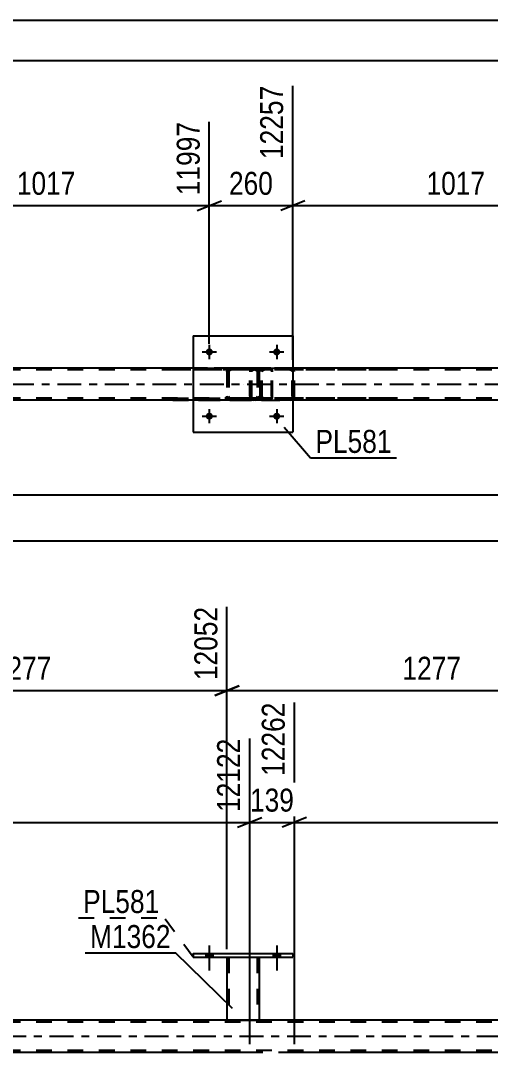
# Model space of a CAD drawing. Header units: millimetres. Extents: x 0 to 841, y 0 to 594.
# Drawn here: x 502.6 to 561.1, y 465.5 to 594 of the extents above; entities that cross this region are included whole.
import ezdxf

# ---------------------------------------------------------------- set-up
doc = ezdxf.new("R2010")
doc.units = ezdxf.units.MM
doc.linetypes.add('DXK_LINE_DOT2', pattern=[3.9198, 1.9599, -1.9599])
doc.linetypes.add('DXK_LINE_DOT3', pattern=[5.9187, 2.979, -0.9799, 0.9799, -0.9799])
doc.styles.add('Arial Narrow', font='ARIALN.TTF', dxfattribs={"height": 0.2})

# ---------------------------------------------------------------- blocks, each defined once
blk = doc.blocks.new('Unknown-405118308-1133')
at = {"color": 5, "linetype": 'Continuous'}
for p, q in [((841, 594), (0, 594)), ((836, 589), (5, 589))]:
    blk.add_line(p, q, dxfattribs=at)
blk = doc.blocks.new('Part-405118308-4155 - 4145')
at = {"color": 7, "linetype": 'DXK_LINE_DOT2'}
for p, q in [((761.25, 550.5), (98.77, 550.5)), ((536.5, 550.74), (524.1, 550.74)), ((761.25, 546.98), (98.77, 546.98)), ((536.5, 546.74), (524.1, 546.74))]:
    blk.add_line(p, q, dxfattribs=at)
at = {"color": 2, "linetype": 'Continuous'}
for p, q in [((524.1, 550.74), (485.42, 550.74)), ((575.18, 550.74), (536.5, 550.74)), ((524.1, 546.74), (485.42, 546.74)), ((575.18, 546.74), (536.5, 546.74))]:
    blk.add_line(p, q, dxfattribs=at)
at = {"color": 7, "linetype": 'DXK_LINE_DOT3'}
blk.add_line((98.77, 548.74), (761.25, 548.74), dxfattribs=at)
blk = doc.blocks.new('Part-405118308-4190 - 4145')
at = {"color": 7, "linetype": 'DXK_LINE_DOT2'}
for p, q in [((532.48, 550.44), (532.44, 550.26)), ((532.44, 547.22), (532.44, 550.26)), ((532.7, 550.26), (532.72, 550.35)), ((532.7, 547.22), (532.7, 550.26)), ((532.72, 550.35), (532.77, 550.43)), ((532.95, 550.74), (532.76, 550.7)), ((532.77, 550.43), (532.86, 550.48)), ((532.86, 550.48), (532.95, 550.5)), ((532.95, 550.74), (536.19, 550.74)), ((547.94, 550.74), (532.95, 550.74)), ((547.94, 550.5), (532.95, 550.5)), ((536.39, 550.7), (536.19, 550.74)), ((536.19, 550.5), (536.29, 550.48)), ((536.29, 550.48), (536.37, 550.43)), ((536.37, 550.43), (536.43, 550.35)), ((536.43, 550.35), (536.44, 550.26)), ((536.44, 547.22), (536.44, 550.26)), ((536.66, 550.43), (536.66, 550.44)), ((536.7, 550.26), (536.66, 550.43)), ((536.7, 547.22), (536.7, 550.26)), ((532.44, 547.22), (532.48, 547.04)), ((532.72, 547.13), (532.7, 547.22)), ((532.77, 547.05), (532.72, 547.13)), ((532.76, 546.78), (532.95, 546.74)), ((532.86, 547), (532.77, 547.05)), ((532.95, 546.98), (532.86, 547)), ((547.94, 546.98), (532.95, 546.98)), ((532.95, 546.74), (536.19, 546.74)), ((547.94, 546.74), (532.95, 546.74)), ((536.29, 547), (536.19, 546.98)), ((536.19, 546.74), (536.39, 546.78)), ((536.37, 547.05), (536.29, 547)), ((536.43, 547.13), (536.37, 547.05)), ((536.44, 547.22), (536.43, 547.13)), ((536.66, 547.04), (536.7, 547.22))]:
    blk.add_line(p, q, dxfattribs=at)
for centre, start, end in [((532.93, 550.24), 110.7584, 155.6801), ((536.21, 550.24), 24.32, 69.2417), ((532.93, 547.24), 204.32, 249.2417), ((536.21, 547.24), 290.7584, 335.6801)]:
    blk.add_arc(centre, 0.496, start, end, dxfattribs=at)
blk = doc.blocks.new('Part-405118308-24237 - 4145')
at = {"color": 7, "linetype": 'DXK_LINE_DOT2'}
for p, q in [((528.3, 550.26), (528.33, 550.44)), ((528.33, 550.44), (528.3, 550.26)), ((528.3, 550.26), (528.3, 547.22)), ((528.54, 550.26), (528.56, 550.35)), ((528.54, 550.26), (528.54, 547.22)), ((528.56, 550.35), (528.61, 550.43)), ((528.59, 550.7), (528.78, 550.74)), ((528.78, 550.74), (528.59, 550.7)), ((528.61, 550.43), (528.69, 550.48)), ((528.69, 550.48), (528.78, 550.5)), ((531.82, 550.74), (528.78, 550.74)), ((531.82, 550.5), (528.78, 550.5)), ((531.82, 550.74), (532, 550.7)), ((532, 550.7), (531.82, 550.74)), ((531.82, 550.5), (531.91, 550.48)), ((531.91, 550.48), (531.99, 550.43)), ((531.99, 550.43), (532.04, 550.35)), ((532.04, 550.35), (532.06, 550.26)), ((532.06, 550.26), (532.06, 547.22)), ((532.26, 550.44), (532.3, 550.26)), ((532.3, 550.26), (532.26, 550.44)), ((532.3, 550.26), (532.3, 547.22)), ((528.33, 547.04), (528.3, 547.22)), ((528.3, 547.22), (528.33, 547.04)), ((528.56, 547.13), (528.54, 547.22)), ((528.61, 547.05), (528.56, 547.13)), ((528.78, 546.74), (528.59, 546.78)), ((528.59, 546.78), (528.78, 546.74)), ((528.69, 547), (528.61, 547.05)), ((528.78, 546.98), (528.69, 547)), ((531.82, 546.98), (528.78, 546.98)), ((531.82, 546.74), (528.78, 546.74)), ((531.91, 547), (531.82, 546.98)), ((532, 546.78), (531.82, 546.74)), ((531.82, 546.74), (532, 546.78)), ((531.99, 547.05), (531.91, 547)), ((532.04, 547.13), (531.99, 547.05)), ((532.06, 547.22), (532.04, 547.13)), ((532.3, 547.22), (532.26, 547.04)), ((532.26, 547.04), (532.3, 547.22))]:
    blk.add_line(p, q, dxfattribs=at)
at = {"color": 7, "linetype": 'DXK_LINE_DOT3'}
blk.add_line((530.3, 548.74), (530.3, 548.74), dxfattribs=at)
at = {"color": 7, "linetype": 'DXK_LINE_DOT2'}
for centre, start, end in [((528.78, 550.26), 112.5, 157.5), ((528.78, 550.26), 112.5, 157.5), ((531.82, 550.26), 22.5, 67.5), ((531.82, 550.26), 22.5, 67.5), ((528.78, 547.22), 202.5, 247.5), ((528.78, 547.22), 202.5, 247.5), ((531.82, 547.22), 292.5, 337.5), ((531.82, 547.22), 292.5, 337.5)]:
    blk.add_arc(centre, 0.48, start, end, dxfattribs=at)
blk = doc.blocks.new('Part-405118308-4204 - 4145')
at = {"color": 7, "linetype": 'DXK_LINE_DOT2'}
for p, q in [((521.56, 550.74), (531.63, 550.74)), ((531.63, 550.5), (521.56, 550.5)), ((533.72, 550.74), (524.75, 550.74)), ((533.72, 550.5), (524.75, 550.5)), ((531.16, 550.44), (531.13, 550.26)), ((531.13, 547.22), (531.13, 550.26)), ((531.38, 550.26), (531.4, 550.35)), ((531.38, 547.22), (531.38, 550.26)), ((531.4, 550.35), (531.45, 550.43)), ((531.63, 550.74), (531.44, 550.7)), ((531.45, 550.43), (531.53, 550.48)), ((531.53, 550.48), (531.63, 550.5)), ((531.63, 550.74), (533.72, 550.74)), ((533.72, 550.5), (531.63, 550.5)), ((532.44, 550.5), (532.44, 550.74)), ((533.82, 550.7), (533.72, 550.74)), ((533.72, 550.5), (533.77, 550.48)), ((533.77, 550.48), (533.82, 550.43)), ((533.91, 550.6), (533.82, 550.7)), ((533.82, 550.43), (533.85, 550.35)), ((533.85, 550.35), (533.86, 550.26)), ((533.86, 547.22), (533.86, 550.26)), ((533.97, 550.44), (533.91, 550.6)), ((533.99, 550.26), (533.97, 550.44)), ((533.99, 547.22), (533.99, 550.26)), ((521.56, 546.98), (532.44, 546.98)), ((521.56, 546.74), (531.63, 546.74)), ((524.75, 546.98), (532.95, 546.98)), ((524.75, 546.74), (533.72, 546.74)), ((531.13, 547.22), (531.16, 547.04)), ((531.4, 547.13), (531.38, 547.22)), ((531.45, 547.05), (531.4, 547.13)), ((531.44, 546.78), (531.63, 546.74)), ((531.53, 547), (531.45, 547.05)), ((531.63, 546.98), (531.53, 547)), ((533.72, 546.74), (531.63, 546.74)), ((532.44, 546.74), (532.44, 546.98)), ((532.44, 546.98), (533.72, 546.98)), ((533.77, 547), (533.72, 546.98)), ((533.72, 546.74), (533.82, 546.78)), ((533.82, 547.05), (533.77, 547)), ((533.85, 547.13), (533.82, 547.05)), ((533.82, 546.78), (533.91, 546.88)), ((533.86, 547.22), (533.85, 547.13)), ((533.91, 546.88), (533.97, 547.04)), ((533.97, 547.04), (533.99, 547.22))]:
    blk.add_line(p, q, dxfattribs=at)
for centre, start, end in [((531.61, 550.24), 111.1941, 156.1506), ((531.61, 547.24), 203.8495, 248.8059)]:
    blk.add_arc(centre, 0.492, start, end, dxfattribs=at)
blk = doc.blocks.new('Part-405118308-24238 - 4145')
at = {"color": 2, "linetype": 'Continuous'}
for p, q in [((524.1, 554.74), (524.1, 542.74)), ((524.1, 554.74), (536.5, 554.74)), ((536.5, 554.74), (536.5, 542.74)), ((524.1, 542.74), (536.5, 542.74))]:
    blk.add_line(p, q, dxfattribs=at)
blk = doc.blocks.new('Bolt-405118308-24266 - 4145')
at = {"linetype": 'Continuous'}
for points in [[(526.54, 544.74, -1), (525.66, 544.74, -1)], [(534.94, 544.74, -1), (534.06, 544.74, -1)]]:
    blk.add_hatch(color=1, dxfattribs=at).paths.add_polyline_path(points)
at = {"color": 1, "linetype": 'Continuous'}
for p, q in [((526.1, 545.62), (526.1, 543.86)), ((534.5, 545.62), (534.5, 543.86)), ((525.22, 544.74), (526.98, 544.74)), ((533.62, 544.74), (535.38, 544.74))]:
    blk.add_line(p, q, dxfattribs=at)
blk = doc.blocks.new('Bolt-405118308-24267 - 4145')
at = {"linetype": 'Continuous'}
for points in [[(526.54, 552.74, -1), (525.66, 552.74, -1)], [(534.94, 552.74, -1), (534.06, 552.74, -1)]]:
    blk.add_hatch(color=1, dxfattribs=at).paths.add_polyline_path(points)
at = {"color": 1, "linetype": 'Continuous'}
for p, q in [((525.22, 552.74), (526.98, 552.74)), ((526.1, 553.62), (526.1, 551.86)), ((533.62, 552.74), (535.38, 552.74)), ((534.5, 553.62), (534.5, 551.86))]:
    blk.add_line(p, q, dxfattribs=at)
blk = doc.blocks.new('Part-405118308-2993 - 2836')
at = {"color": 2, "linetype": 'Continuous'}
for p, q in [((754.6, 469.52), (56.37, 469.52)), ((531.13, 465.52), (451.57, 465.52)), ((616.26, 465.52), (536.7, 465.52))]:
    blk.add_line(p, q, dxfattribs=at)
at = {"color": 7, "linetype": 'DXK_LINE_DOT2'}
for p, q in [((761.25, 469.28), (56.37, 469.28)), ((761.25, 465.76), (56.37, 465.76)), ((536.7, 465.52), (531.13, 465.52))]:
    blk.add_line(p, q, dxfattribs=at)
at = {"color": 7, "linetype": 'DXK_LINE_DOT3'}
blk.add_line((56.37, 467.52), (761.25, 467.52), dxfattribs=at)
blk = doc.blocks.new('Bolt-405118308-24633 - 2836')
at = {"linetype": 'Continuous'}
for points in [[(525.66, 477.36), (526.54, 477.36), (526.54, 477.84), (525.66, 477.84)], [(534.06, 477.36), (534.94, 477.36), (534.94, 477.84), (534.06, 477.84)]]:
    blk.add_hatch(color=1, dxfattribs=at).paths.add_polyline_path(points)
at = {"color": 1, "linetype": 'Continuous'}
for p, q in [((526.1, 478.84), (526.1, 475.72)), ((534.5, 478.84), (534.5, 475.72)), ((525.66, 477.84), (525.66, 477.36)), ((526.54, 477.84), (526.54, 477.36)), ((534.06, 477.84), (534.06, 477.36)), ((534.94, 477.84), (534.94, 477.36))]:
    blk.add_line(p, q, dxfattribs=at)
blk = doc.blocks.new('Part-405118308-24603 - 2836')
at = {"color": 2, "linetype": 'Continuous'}
for p, q in [((528.3, 477.36), (528.3, 469.52)), ((532.3, 477.36), (532.3, 469.52)), ((528.3, 469.52), (532.26, 469.52)), ((532.3, 469.52), (532.26, 469.52))]:
    blk.add_line(p, q, dxfattribs=at)
at = {"color": 7, "linetype": 'DXK_LINE_DOT2'}
for p, q in [((528.3, 477.36), (532.3, 477.36)), ((528.3, 477.36), (528.3, 477.36)), ((528.3, 477.36), (528.3, 477.36)), ((528.54, 477.36), (528.54, 469.52)), ((532.06, 477.36), (532.06, 469.52)), ((532.3, 477.36), (532.3, 477.36)), ((532.3, 477.36), (532.3, 477.36)), ((532.04, 469.52), (532.06, 469.52))]:
    blk.add_line(p, q, dxfattribs=at)
blk = doc.blocks.new('Part-405118308-24604 - 2836')
at = {"color": 2, "linetype": 'Continuous'}
for p, q in [((524.1, 477.36), (524.1, 477.84)), ((524.1, 477.84), (524.1, 477.84)), ((524.1, 477.84), (536.5, 477.84)), ((524.1, 477.36), (524.1, 477.36)), ((524.1, 477.36), (536.5, 477.36)), ((536.5, 477.84), (536.5, 477.36))]:
    blk.add_line(p, q, dxfattribs=at)
at = {"color": 7, "linetype": 'DXK_LINE_DOT2'}
for p, q in [((524.1, 477.84), (524.1, 477.36)), ((524.1, 477.84), (524.1, 477.84)), ((524.1, 477.36), (524.1, 477.36)), ((536.5, 477.84), (536.5, 477.36))]:
    blk.add_line(p, q, dxfattribs=at)
blk = doc.blocks.new('Bolt-405118308-24632 - 2836')
at = {"linetype": 'Continuous'}
for points in [[(525.66, 477.36), (526.54, 477.36), (526.54, 477.84), (525.66, 477.84)], [(534.06, 477.36), (534.94, 477.36), (534.94, 477.84), (534.06, 477.84)]]:
    blk.add_hatch(color=1, dxfattribs=at).paths.add_polyline_path(points)
at = {"color": 1, "linetype": 'Continuous'}
for p, q in [((526.1, 478.84), (526.1, 475.72)), ((534.5, 478.84), (534.5, 475.72)), ((525.66, 477.84), (525.66, 477.36)), ((526.54, 477.84), (526.54, 477.36)), ((534.06, 477.84), (534.06, 477.36)), ((534.94, 477.84), (534.94, 477.36))]:
    blk.add_line(p, q, dxfattribs=at)
blk = doc.blocks.new('StraightDimension-405118308-4300 - 4145')
at = {"color": 7, "linetype": 'Continuous'}
blk.add_line((61.65, 534.96), (761.25, 534.96), dxfattribs=at)
blk = doc.blocks.new('StraightDimension-405118308-26928 - 4145')
at = {"color": 7, "linetype": 'Continuous'}
for p, q in [((536.5, 551.74), (536.5, 585.9)), ((577.18, 553.74), (577.18, 581.4)), ((538, 571.56), (535, 570.36)), ((536.5, 570.96), (577.18, 570.96)), ((575.68, 570.36), (578.68, 571.56))]:
    blk.add_line(p, q, dxfattribs=at)
at = {"color": 0}
blk.add_wipeout([(561.09, 571.71), (561.09, 575.91), (552.58, 575.91), (552.58, 571.71)], dxfattribs=at)
at = {"color": 3, "style": 'Arial Narrow'}
blk.add_text('1017', height=2.863, dxfattribs=at).set_placement((553.18, 572.31))
at = {"color": 0, "linetype": 'Continuous'}
blk.add_wipeout([(576.58, 582), (572.38, 582), (572.38, 571.66), (576.58, 571.66)], dxfattribs=at)
at = {"color": 3, "linetype": 'Continuous', "style": 'Arial Narrow'}
blk.add_text('13274', height=2.863, rotation=90.0002, dxfattribs=at).set_placement((575.98, 572.26))
blk = doc.blocks.new('StraightDimension-405118308-26929 - 4145')
at = {"color": 7, "linetype": 'Continuous'}
for p, q in [((536.5, 551.74), (536.5, 585.9)), ((526.1, 553.74), (526.1, 581.4)), ((524.6, 570.36), (527.6, 571.56)), ((526.1, 570.96), (536.5, 570.96)), ((538, 571.56), (535, 570.36))]:
    blk.add_line(p, q, dxfattribs=at)
at = {"color": 0}
blk.add_wipeout([(534.64, 571.71), (534.64, 575.91), (527.95, 575.91), (527.95, 571.71)], dxfattribs=at)
at = {"color": 3, "style": 'Arial Narrow'}
blk.add_text('260', height=2.863, dxfattribs=at).set_placement((528.55, 572.31))
at = {"color": 0, "linetype": 'Continuous'}
blk.add_wipeout([(535.9, 586.5), (531.7, 586.5), (531.7, 576.16), (535.9, 576.16)], dxfattribs=at)
at = {"color": 3, "linetype": 'Continuous', "style": 'Arial Narrow'}
blk.add_text('12257', height=2.863, rotation=90.0002, dxfattribs=at).set_placement((535.3, 576.76))
blk = doc.blocks.new('StraightDimension-405118308-26930 - 4145')
at = {"color": 7, "linetype": 'Continuous'}
for p, q in [((485.42, 551.74), (485.42, 585.9)), ((526.1, 553.74), (526.1, 581.4)), ((486.92, 571.56), (483.92, 570.36)), ((485.42, 570.96), (526.1, 570.96)), ((524.6, 570.36), (527.6, 571.56))]:
    blk.add_line(p, q, dxfattribs=at)
at = {"color": 0}
blk.add_wipeout([(510.01, 571.71), (510.01, 575.91), (501.5, 575.91), (501.5, 571.71)], dxfattribs=at)
at = {"color": 3, "style": 'Arial Narrow'}
blk.add_text('1017', height=2.863, dxfattribs=at).set_placement((502.1, 572.31))
at = {"color": 0, "linetype": 'Continuous'}
blk.add_wipeout([(525.5, 582), (521.3, 582), (521.3, 571.66), (525.5, 571.66)], dxfattribs=at)
at = {"color": 3, "linetype": 'Continuous', "style": 'Arial Narrow'}
blk.add_text('11997', height=2.863, rotation=90.0002, dxfattribs=at).set_placement((524.9, 572.26))
blk = doc.blocks.new('StraightDimension-405118308-27672 - 4145')
at = {"color": 7, "linetype": 'Continuous'}
blk.add_line((61.01, 529.24), (761.89, 529.24), dxfattribs=at)
blk = doc.blocks.new('StraightDimension-405118308-21618 - 2836')
at = {"color": 7, "linetype": 'Continuous'}
for p, q in [((536.7, 466.52), (536.7, 509.09)), ((616.26, 466.52), (616.26, 504.59)), ((538.2, 494.75), (535.2, 493.55)), ((614.76, 493.55), (617.76, 494.75)), ((536.7, 494.15), (616.26, 494.15))]:
    blk.add_line(p, q, dxfattribs=at)
at = {"color": 0}
blk.add_wipeout([(580.74, 494.9), (580.74, 499.1), (572.22, 499.1), (572.22, 494.9)], dxfattribs=at)
at = {"color": 3, "style": 'Arial Narrow'}
blk.add_text('1989', height=2.863, dxfattribs=at).set_placement((572.82, 495.5))
at = {"color": 0, "linetype": 'Continuous'}
blk.add_wipeout([(615.66, 505.19), (611.46, 505.19), (611.46, 494.85), (615.66, 494.85)], dxfattribs=at)
at = {"color": 3, "linetype": 'Continuous', "style": 'Arial Narrow'}
blk.add_text('14251', height=2.863, rotation=90.0002, dxfattribs=at).set_placement((615.06, 495.45))
blk = doc.blocks.new('StraightDimension-405118308-30031 - 2836')
at = {"color": 7, "linetype": 'Continuous'}
for p, q in [((528.3, 478.36), (528.3, 521.01)), ((579.38, 478.36), (579.38, 521.01)), ((529.8, 511.17), (526.8, 509.97)), ((528.3, 510.57), (579.38, 510.57)), ((577.88, 509.97), (580.88, 511.17))]:
    blk.add_line(p, q, dxfattribs=at)
at = {"color": 0}
blk.add_wipeout([(558.09, 511.32), (558.09, 515.52), (549.58, 515.52), (549.58, 511.32)], dxfattribs=at)
at = {"color": 3, "style": 'Arial Narrow'}
blk.add_text('1277', height=2.863, dxfattribs=at).set_placement((550.18, 511.92))
at = {"color": 0, "linetype": 'Continuous'}
blk.add_wipeout([(578.78, 521.61), (574.58, 521.61), (574.58, 511.27), (578.78, 511.27)], dxfattribs=at)
at = {"color": 3, "linetype": 'Continuous', "style": 'Arial Narrow'}
blk.add_text('13329', height=2.863, rotation=90.0002, dxfattribs=at).set_placement((578.18, 511.87))
blk = doc.blocks.new('StraightDimension-405118308-21619 - 2836')
at = {"color": 7, "linetype": 'Continuous'}
for p, q in [((536.7, 466.52), (536.7, 509.09)), ((531.13, 466.52), (531.13, 504.59)), ((529.63, 493.55), (532.63, 494.75)), ((538.2, 494.75), (535.2, 493.55)), ((531.13, 494.15), (536.7, 494.15))]:
    blk.add_line(p, q, dxfattribs=at)
at = {"color": 0}
blk.add_wipeout([(537.26, 494.9), (537.26, 499.1), (530.57, 499.1), (530.57, 494.9)], dxfattribs=at)
at = {"color": 3, "style": 'Arial Narrow'}
blk.add_text('139', height=2.863, dxfattribs=at).set_placement((531.17, 495.5))
at = {"color": 0, "linetype": 'Continuous'}
blk.add_wipeout([(536.1, 509.69), (531.9, 509.69), (531.9, 499.35), (536.1, 499.35)], dxfattribs=at)
at = {"color": 3, "linetype": 'Continuous', "style": 'Arial Narrow'}
blk.add_text('12262', height=2.863, rotation=90.0002, dxfattribs=at).set_placement((535.5, 499.95))
blk = doc.blocks.new('StraightDimension-405118308-21620 - 2836')
at = {"color": 7, "linetype": 'Continuous'}
for p, q in [((451.57, 466.52), (451.57, 509.09)), ((531.13, 466.52), (531.13, 504.59)), ((453.07, 494.75), (450.07, 493.55)), ((529.63, 493.55), (532.63, 494.75)), ((451.57, 494.15), (531.13, 494.15))]:
    blk.add_line(p, q, dxfattribs=at)
at = {"color": 0}
blk.add_wipeout([(495.6, 494.9), (495.6, 499.1), (487.09, 499.1), (487.09, 494.9)], dxfattribs=at)
at = {"color": 3, "style": 'Arial Narrow'}
blk.add_text('1989', height=2.863, dxfattribs=at).set_placement((487.69, 495.5))
at = {"color": 0, "linetype": 'Continuous'}
blk.add_wipeout([(530.53, 505.19), (526.33, 505.19), (526.33, 494.85), (530.53, 494.85)], dxfattribs=at)
at = {"color": 3, "linetype": 'Continuous', "style": 'Arial Narrow'}
blk.add_text('12122', height=2.863, rotation=90.0002, dxfattribs=at).set_placement((529.93, 495.45))
blk = doc.blocks.new('StraightDimension-405118308-30032 - 2836')
at = {"color": 7, "linetype": 'Continuous'}
for p, q in [((477.22, 478.36), (477.22, 521.01)), ((528.3, 478.36), (528.3, 521.01)), ((478.72, 511.17), (475.72, 509.97)), ((477.22, 510.57), (528.3, 510.57)), ((526.8, 509.97), (529.8, 511.17))]:
    blk.add_line(p, q, dxfattribs=at)
at = {"color": 0}
blk.add_wipeout([(507.01, 511.32), (507.01, 515.52), (498.5, 515.52), (498.5, 511.32)], dxfattribs=at)
at = {"color": 3, "style": 'Arial Narrow'}
blk.add_text('1277', height=2.863, dxfattribs=at).set_placement((499.1, 511.92))
at = {"color": 0, "linetype": 'Continuous'}
blk.add_wipeout([(527.7, 521.61), (523.5, 521.61), (523.5, 511.27), (527.7, 511.27)], dxfattribs=at)
at = {"color": 3, "linetype": 'Continuous', "style": 'Arial Narrow'}
blk.add_text('12052', height=2.863, rotation=90.0002, dxfattribs=at).set_placement((527.1, 511.87))
blk = doc.blocks.new('Mark-405118308-27766 - 4145')
at = {"color": 0}
blk.add_wipeout([(548.84, 540.17), (548.84, 543.17), (539.33, 543.17), (539.33, 540.17)], dxfattribs=at)
blk.add_wipeout([(548.84, 540.17), (548.84, 543.17), (539.33, 543.17), (539.33, 540.17)], dxfattribs=at)
at = {"color": 30, "linetype": 'Continuous'}
for p, q in [((535.44, 543.37), (538.73, 539.57)), ((538.73, 539.57), (549.44, 539.57))]:
    blk.add_line(p, q, dxfattribs=at)
at = {"color": 3, "style": 'Arial Narrow'}
blk.add_text('PL581', height=2.863, dxfattribs=at).set_placement((539.33, 540.17))
blk = doc.blocks.new('Mark-405118308-30434 - 2836')
at = {"color": 0}
blk.add_wipeout([(521.28, 478.51), (521.28, 481.51), (511.23, 481.51), (511.23, 478.51)], dxfattribs=at)
blk.add_wipeout([(521.28, 478.51), (521.28, 481.51), (511.23, 481.51), (511.23, 478.51)], dxfattribs=at)
at = {"color": 30, "linetype": 'Continuous'}
for p in [(510.63, 477.91), (528.99, 471)]:
    blk.add_line(p, (521.88, 477.91), dxfattribs=at)
at = {"color": 3, "style": 'Arial Narrow'}
blk.add_text('M1362', height=2.863, dxfattribs=at).set_placement((511.23, 478.51))
blk = doc.blocks.new('Mark-405118308-30437 - 2836')
at = {"color": 0}
blk.add_wipeout([(519.87, 482.87), (519.87, 485.87), (510.37, 485.87), (510.37, 482.87)], dxfattribs=at)
blk.add_wipeout([(519.87, 482.87), (519.87, 485.87), (510.37, 485.87), (510.37, 482.87)], dxfattribs=at)
at = {"color": 30, "linetype": 'DXK_LINE_DOT2'}
for p in [(509.77, 482.27), (524.1, 477.36)]:
    blk.add_line(p, (520.47, 482.27), dxfattribs=at)
at = {"color": 3, "style": 'Arial Narrow'}
blk.add_text('PL581', height=2.863, dxfattribs=at).set_placement((510.37, 482.87))

msp = doc.modelspace()

# ---------------------------------------------------------------- block references
for name in ['Unknown-405118308-1133', 'Part-405118308-24238 - 4145', 'Part-405118308-4155 - 4145', 'Bolt-405118308-24267 - 4145', 'Part-405118308-4204 - 4145', 'Part-405118308-24237 - 4145', 'Part-405118308-4190 - 4145', 'Bolt-405118308-24266 - 4145', 'Bolt-405118308-24633 - 2836', 'Bolt-405118308-24632 - 2836', 'Part-405118308-24604 - 2836', 'Part-405118308-24603 - 2836', 'Part-405118308-2993 - 2836']:
    msp.add_blockref(name, (0, 0))

# ---------------------------------------------------------------- next in the draw order: block references
for name in ['StraightDimension-405118308-26928 - 4145', 'StraightDimension-405118308-4300 - 4145', 'StraightDimension-405118308-21618 - 2836']:
    msp.add_blockref(name, (0, 0))

# ---------------------------------------------------------------- next in the draw order: block references
for name in ['StraightDimension-405118308-26929 - 4145', 'StraightDimension-405118308-27672 - 4145', 'StraightDimension-405118308-30031 - 2836']:
    msp.add_blockref(name, (0, 0))

# ---------------------------------------------------------------- next in the draw order: block references
for name in ['StraightDimension-405118308-26930 - 4145', 'Mark-405118308-27766 - 4145', 'StraightDimension-405118308-21619 - 2836']:
    msp.add_blockref(name, (0, 0))

# ---------------------------------------------------------------- next in the draw order: block references
msp.add_blockref('StraightDimension-405118308-21620 - 2836', (0, 0))

# ---------------------------------------------------------------- next in the draw order: block references
msp.add_blockref('StraightDimension-405118308-30032 - 2836', (0, 0))

# ---------------------------------------------------------------- next in the draw order: block references
msp.add_blockref('Mark-405118308-30434 - 2836', (0, 0))

# ---------------------------------------------------------------- next in the draw order: block references
msp.add_blockref('Mark-405118308-30437 - 2836', (0, 0))

doc.saveas('drawing.dxf')
